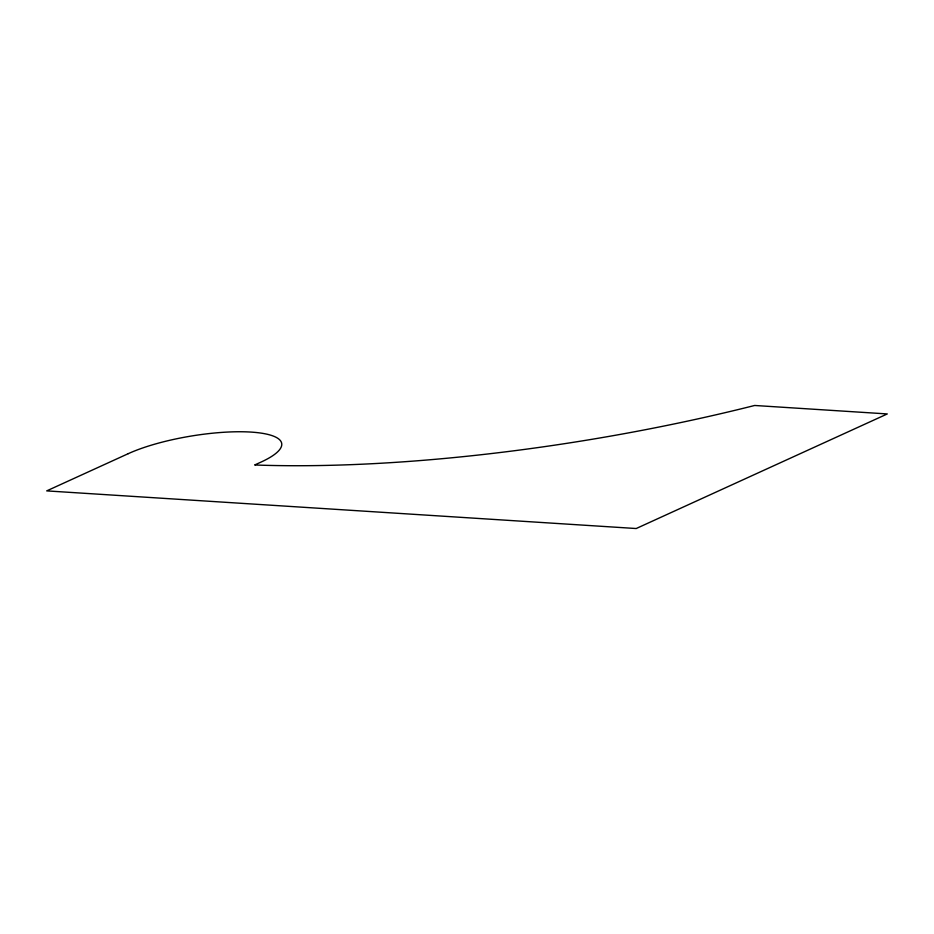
<?xml version="1.0" encoding="UTF-8"?>
<svg xmlns="http://www.w3.org/2000/svg" width="934" height="934" viewBox="0 0 934 934"><rect width="100%" height="100%" fill="white"/><g stroke="black" fill="none" stroke-linecap="round" stroke-linejoin="round"><path stroke-width="1.4" d="M128.308 453.644L46.7 490.887L636.206 528.527L887.3 413.937L754.66 405.473A532.123 133.235 -9.4 0 1 254.667 464.98L260.948 462.12A88.228 22.089 -9.4 0 0 251.118 432.092A88.228 22.089 -9.4 0 0 128.308 453.644"/></g></svg>
